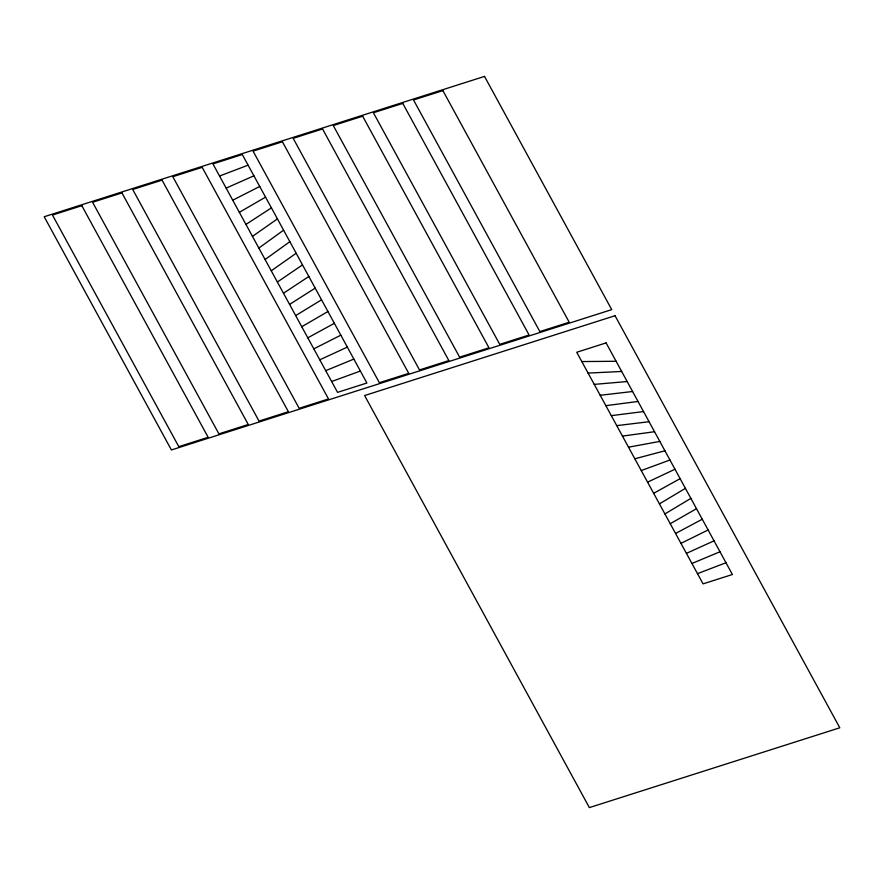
<?xml version="1.0" encoding="UTF-8"?>
<svg xmlns="http://www.w3.org/2000/svg" width="884" height="884" viewBox="0 0 884 884"><rect width="100%" height="100%" fill="white"/><g stroke="black" fill="none" stroke-linecap="round" stroke-linejoin="round"><path stroke-width="1.33" d="M258.813 248.084L283.587 230.183L277.432 218.878L242.293 154.545L212.945 163.916L337.555 392.363L366.904 383.004L283.587 230.183M265.067 259.52L289.841 241.697M271.233 270.802L296.151 253.288M252.426 236.404L277.432 218.878M277.366 282.029L302.483 264.902M283.477 293.234L308.825 276.515M245.918 224.437L271.432 207.884M289.576 304.416L315.179 288.151M295.676 315.599L321.544 299.82M664.912 513.936L690.89 498.377M659.431 503.869L685.42 488.355M301.742 326.737L327.931 311.522M239.332 212.326L265.554 197.132M670.249 523.715L696.515 508.687M653.663 493.305L680.127 478.642M307.787 337.832L334.362 323.312M675.575 533.483L702.261 519.228M232.746 200.215L259.719 186.469M313.798 348.86L340.826 335.169M680.967 543.351L708.117 529.969M647.585 482.156L674.989 469.227M319.776 359.799L347.335 347.114M686.426 553.362L714.04 540.831M226.16 188.104L253.896 175.828M691.94 563.473L720.007 551.76M325.71 370.672L353.854 359.081M697.487 573.65L725.996 562.743M219.563 176.015L248.084 165.175M641.254 470.553L669.961 460M331.633 381.523L360.374 371.048M634.834 458.785L664.934 450.796M628.513 447.182L659.818 441.414M622.458 436.088L654.536 431.724M605.86 405.668L638.038 401.469M611.308 415.646L643.541 411.568M616.756 425.635L649.077 421.712M600.203 395.281L632.59 391.502M594.258 384.385L627.165 381.545M588.092 373.081L621.673 371.468M581.805 361.556L616.115 361.28M484.52 76.4L44.2 216.735L171.408 449.967L611.728 309.632L484.52 76.4M81.836 205.696L52.476 215.055L178.789 446.652L208.149 437.304L81.836 205.696M121.948 192.911L92.588 202.27L218.912 433.867L248.271 424.519L121.948 192.911M162.07 180.126L132.71 189.485L259.034 421.082L288.383 411.723L162.07 180.126M202.182 167.341L172.822 176.701L299.146 408.298L328.505 398.938L202.182 167.341M282.416 141.772L253.056 151.131L379.38 382.728L408.739 373.368L282.416 141.772M322.549 128.976L293.179 138.335L419.502 369.943L448.862 360.584L322.549 128.976M362.661 116.202L333.29 125.561L459.625 357.158L488.974 347.799L362.661 116.202M402.784 103.406L373.413 112.765L499.736 344.362L529.096 335.014L402.784 103.406M442.895 90.621L413.524 99.98L539.859 331.577L569.208 322.229L442.895 90.621M615.043 315.71L364.606 395.535L589.363 807.6L839.8 727.786L615.043 315.71M606.092 342.904L576.733 352.263L703.056 583.871L732.405 574.512L606.092 342.904"/></g></svg>
